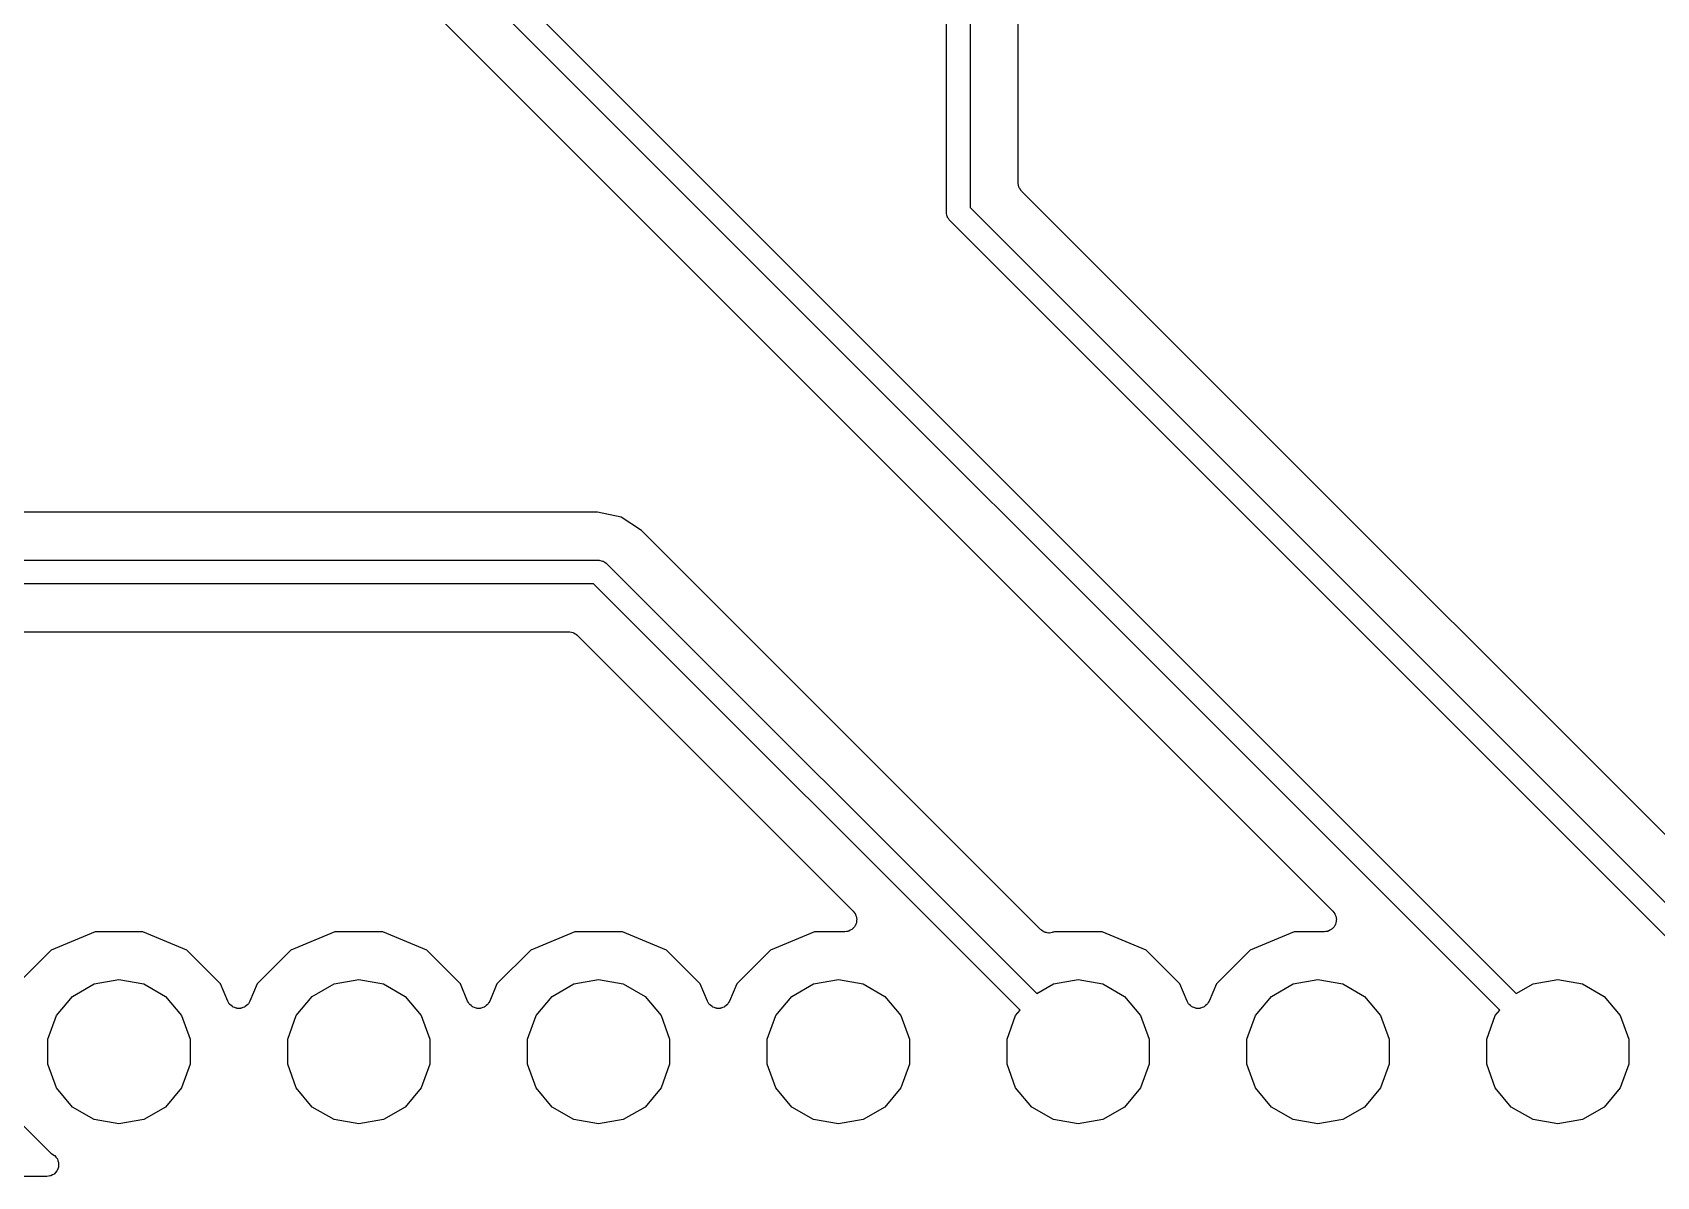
# Model space of a CAD drawing. Extents: x 124.4 to 172.1, y -115 to -89.8.
# Drawn here: x 145.13 to 162.34, y -114.99 to -102.87 of the extents above; entities that cross this region are included whole.
import ezdxf

# ---------------------------------------------------------------- set-up
doc = ezdxf.new("R2010")
doc.units = 0
doc.header["$MEASUREMENT"] = 0
doc.layers.add('BLACK', color=7, linetype='CONTINUOUS')

msp = doc.modelspace()

# ---------------------------------------------------------------- linework, layer by layer
at = {"layer": 'Black'}
for p, q in [((154.815, -104.775), (154.815, -97.8437)), ((155.065, -97.7919), (155.065, -104.723)), ((155.573, -103.238), (155.573, -101.82)), ((149.881, -102.08), (160.851, -113.049)), ((160.675, -113.226), (149.668, -102.22)), ((149.318, -102.588), (158.908, -112.178)), ((155.573, -104.46), (155.573, -103.238)), ((155.574, -104.466), (155.573, -104.46)), ((155.573, -104.471), (155.574, -104.466)), ((155.578, -104.487), (155.573, -104.471)), ((155.581, -104.504), (155.578, -104.487)), ((155.583, -104.508), (155.581, -104.504)), ((155.585, -104.514), (155.583, -104.508)), ((155.594, -104.527), (155.585, -104.514)), ((155.603, -104.542), (155.594, -104.527)), ((155.607, -104.545), (155.603, -104.542)), ((155.61, -104.55), (155.607, -104.545)), ((158.582, -107.522), (155.61, -104.55)), ((155.065, -104.723), (163.391, -113.049)), ((154.816, -104.78), (154.815, -104.775)), ((154.815, -104.786), (154.816, -104.78)), ((154.82, -104.802), (154.815, -104.786)), ((154.823, -104.818), (154.82, -104.802)), ((154.825, -104.823), (154.823, -104.818)), ((154.827, -104.828), (154.825, -104.823)), ((154.836, -104.841), (154.827, -104.828)), ((154.844, -104.855), (154.836, -104.841)), ((154.848, -104.859), (154.844, -104.855)), ((154.852, -104.863), (154.848, -104.859)), ((163.215, -113.226), (154.852, -104.863)), ((159.47, -108.41), (158.582, -107.522)), ((158.582, -107.522), (158.582, -107.522)), ((151.117, -107.952), (131.685, -107.952)), ((151.371, -108.002), (151.117, -107.952)), ((151.586, -108.146), (151.371, -108.002)), ((155.811, -112.371), (151.586, -108.146)), ((131.219, -108.46), (151.13, -108.46)), ((151.13, -108.46), (151.135, -108.461)), ((151.135, -108.461), (151.141, -108.46)), ((151.141, -108.46), (151.157, -108.465)), ((151.157, -108.465), (151.173, -108.468)), ((151.173, -108.468), (151.178, -108.47)), ((151.178, -108.47), (151.183, -108.472)), ((151.183, -108.472), (151.196, -108.481)), ((151.196, -108.481), (151.21, -108.489)), ((151.21, -108.489), (151.214, -108.493)), ((151.214, -108.493), (151.218, -108.497)), ((151.218, -108.497), (155.771, -113.049)), ((160.888, -109.827), (159.47, -108.41)), ((159.47, -108.41), (159.47, -108.41)), ((151.078, -108.71), (131.219, -108.71)), ((155.595, -113.226), (151.078, -108.71)), ((131.685, -109.218), (150.815, -109.218)), ((150.815, -109.218), (150.821, -109.219)), ((150.821, -109.219), (150.826, -109.218)), ((150.826, -109.218), (150.842, -109.223)), ((150.842, -109.223), (150.859, -109.226)), ((150.859, -109.226), (150.863, -109.228)), ((150.863, -109.228), (150.869, -109.23)), ((150.869, -109.23), (150.882, -109.239)), ((150.882, -109.239), (150.897, -109.248)), ((150.897, -109.248), (150.9, -109.252)), ((150.9, -109.252), (150.905, -109.255)), ((150.905, -109.255), (153.828, -112.178)), ((163.431, -112.371), (160.888, -109.827)), ((153.828, -112.178), (153.838, -112.192)), ((153.838, -112.192), (153.848, -112.205)), ((153.848, -112.205), (153.85, -112.21)), ((153.854, -112.316), (153.848, -112.332)), ((153.85, -112.21), (153.853, -112.214)), ((153.853, -112.214), (153.858, -112.23)), ((153.861, -112.301), (153.854, -112.316)), ((153.858, -112.23), (153.863, -112.246)), ((153.863, -112.29), (153.861, -112.295)), ((153.861, -112.295), (153.861, -112.301)), ((153.863, -112.246), (153.863, -112.252)), ((153.863, -112.252), (153.865, -112.257)), ((153.865, -112.257), (153.863, -112.274)), ((153.863, -112.274), (153.863, -112.29)), ((158.908, -112.178), (158.918, -112.192)), ((158.918, -112.192), (158.928, -112.205)), ((158.928, -112.205), (158.93, -112.21)), ((158.934, -112.316), (158.928, -112.332)), ((158.93, -112.21), (158.933, -112.214)), ((158.933, -112.214), (158.938, -112.23)), ((158.941, -112.301), (158.934, -112.316)), ((158.938, -112.23), (158.943, -112.246)), ((158.943, -112.29), (158.941, -112.295)), ((158.941, -112.295), (158.941, -112.301)), ((158.943, -112.246), (158.943, -112.252)), ((158.943, -112.252), (158.945, -112.257)), ((158.945, -112.257), (158.943, -112.274)), ((158.943, -112.274), (158.943, -112.29)), ((145.798, -112.395), (145.332, -112.588)), ((146.304, -112.395), (145.798, -112.395)), ((146.77, -112.589), (146.304, -112.395)), ((148.338, -112.395), (147.872, -112.588)), ((148.844, -112.395), (148.338, -112.395)), ((149.31, -112.589), (148.844, -112.395)), ((150.878, -112.395), (150.412, -112.588)), ((151.384, -112.395), (150.878, -112.395)), ((151.85, -112.589), (151.384, -112.395)), ((153.418, -112.395), (152.952, -112.588)), ((153.738, -112.395), (153.418, -112.395)), ((153.755, -112.392), (153.738, -112.395)), ((153.771, -112.391), (153.755, -112.392)), ((153.776, -112.388), (153.771, -112.391)), ((153.782, -112.387), (153.776, -112.388)), ((153.796, -112.379), (153.782, -112.387)), ((153.811, -112.372), (153.796, -112.379)), ((153.815, -112.368), (153.811, -112.372)), ((153.82, -112.365), (153.815, -112.368)), ((153.831, -112.353), (153.82, -112.365)), ((153.842, -112.341), (153.831, -112.353)), ((153.845, -112.336), (153.842, -112.341)), ((153.848, -112.332), (153.845, -112.336)), ((155.818, -112.376), (155.811, -112.371)), ((155.824, -112.382), (155.818, -112.376)), ((155.836, -112.388), (155.824, -112.382)), ((155.847, -112.396), (155.836, -112.388)), ((155.855, -112.398), (155.847, -112.396)), ((155.863, -112.402), (155.855, -112.398)), ((155.876, -112.404), (155.863, -112.402)), ((155.89, -112.408), (155.876, -112.404)), ((155.898, -112.407), (155.89, -112.408)), ((155.906, -112.408), (155.898, -112.407)), ((155.92, -112.405), (155.906, -112.408)), ((155.934, -112.404), (155.92, -112.405)), ((155.941, -112.4), (155.934, -112.404)), ((155.949, -112.399), (155.941, -112.4)), ((155.958, -112.395), (155.949, -112.399)), ((156.464, -112.395), (155.958, -112.395)), ((156.93, -112.589), (156.464, -112.395)), ((158.498, -112.395), (158.032, -112.588)), ((158.818, -112.395), (158.498, -112.395)), ((158.835, -112.392), (158.818, -112.395)), ((158.851, -112.391), (158.835, -112.392)), ((158.856, -112.388), (158.851, -112.391)), ((158.862, -112.387), (158.856, -112.388)), ((158.876, -112.379), (158.862, -112.387)), ((158.891, -112.372), (158.876, -112.379)), ((158.895, -112.368), (158.891, -112.372)), ((158.9, -112.365), (158.895, -112.368)), ((158.911, -112.353), (158.9, -112.365)), ((158.922, -112.341), (158.911, -112.353)), ((158.925, -112.336), (158.922, -112.341)), ((158.928, -112.332), (158.925, -112.336)), ((145.332, -112.588), (144.974, -112.945)), ((147.127, -112.947), (146.77, -112.589)), ((147.872, -112.588), (147.514, -112.945)), ((149.667, -112.947), (149.31, -112.589)), ((150.412, -112.588), (150.054, -112.945)), ((152.207, -112.947), (151.85, -112.589)), ((152.952, -112.588), (152.594, -112.945)), ((157.287, -112.947), (156.93, -112.589)), ((158.032, -112.588), (157.674, -112.945)), ((145.558, -113.079), (145.788, -112.946)), ((145.788, -112.946), (146.05, -112.9)), ((146.05, -112.9), (146.312, -112.946)), ((146.312, -112.946), (146.542, -113.079)), ((147.203, -113.129), (147.127, -112.947)), ((147.514, -112.945), (147.437, -113.129)), ((148.098, -113.079), (148.328, -112.946)), ((148.328, -112.946), (148.59, -112.9)), ((148.59, -112.9), (148.852, -112.946)), ((148.852, -112.946), (149.082, -113.079)), ((149.743, -113.129), (149.667, -112.947)), ((150.054, -112.945), (149.977, -113.129)), ((150.638, -113.079), (150.868, -112.946)), ((150.868, -112.946), (151.13, -112.9)), ((151.13, -112.9), (151.392, -112.946)), ((151.392, -112.946), (151.622, -113.079)), ((152.283, -113.129), (152.207, -112.947)), ((152.594, -112.945), (152.517, -113.129)), ((153.178, -113.079), (153.408, -112.946)), ((153.408, -112.946), (153.67, -112.9)), ((153.67, -112.9), (153.932, -112.946)), ((153.932, -112.946), (154.162, -113.079)), ((155.771, -113.049), (155.948, -112.946)), ((155.948, -112.946), (156.21, -112.9)), ((156.21, -112.9), (156.472, -112.946)), ((156.472, -112.946), (156.702, -113.079)), ((157.363, -113.129), (157.287, -112.947)), ((157.674, -112.945), (157.597, -113.129)), ((158.258, -113.079), (158.488, -112.946)), ((158.488, -112.946), (158.75, -112.9)), ((158.75, -112.9), (159.012, -112.946)), ((159.012, -112.946), (159.242, -113.079)), ((160.851, -113.049), (161.028, -112.946)), ((161.028, -112.946), (161.29, -112.9)), ((161.29, -112.9), (161.552, -112.946)), ((161.552, -112.946), (161.782, -113.079)), ((145.388, -113.283), (145.558, -113.079)), ((146.542, -113.079), (146.712, -113.283)), ((147.212, -113.143), (147.203, -113.129)), ((147.219, -113.158), (147.212, -113.143)), ((147.223, -113.162), (147.219, -113.158)), ((147.226, -113.166), (147.223, -113.162)), ((147.239, -113.176), (147.226, -113.166)), ((147.252, -113.188), (147.239, -113.176)), ((147.257, -113.19), (147.252, -113.188)), ((147.388, -113.188), (147.383, -113.19)), ((147.4, -113.176), (147.388, -113.188)), ((147.414, -113.166), (147.4, -113.176)), ((147.417, -113.162), (147.414, -113.166)), ((147.421, -113.158), (147.417, -113.162)), ((147.428, -113.143), (147.421, -113.158)), ((147.437, -113.129), (147.428, -113.143)), ((147.928, -113.283), (148.098, -113.079)), ((149.082, -113.079), (149.252, -113.283)), ((149.752, -113.143), (149.743, -113.129)), ((149.759, -113.158), (149.752, -113.143)), ((149.763, -113.162), (149.759, -113.158)), ((149.766, -113.166), (149.763, -113.162)), ((149.779, -113.176), (149.766, -113.166)), ((149.792, -113.188), (149.779, -113.176)), ((149.797, -113.19), (149.792, -113.188)), ((149.928, -113.188), (149.923, -113.19)), ((149.94, -113.176), (149.928, -113.188)), ((149.954, -113.166), (149.94, -113.176)), ((149.957, -113.162), (149.954, -113.166)), ((149.961, -113.158), (149.957, -113.162)), ((149.968, -113.143), (149.961, -113.158)), ((149.977, -113.129), (149.968, -113.143)), ((150.468, -113.283), (150.638, -113.079)), ((151.622, -113.079), (151.792, -113.283)), ((152.292, -113.143), (152.283, -113.129)), ((152.299, -113.158), (152.292, -113.143)), ((152.303, -113.162), (152.299, -113.158)), ((152.306, -113.166), (152.303, -113.162)), ((152.319, -113.176), (152.306, -113.166)), ((152.332, -113.188), (152.319, -113.176)), ((152.337, -113.19), (152.332, -113.188)), ((152.468, -113.188), (152.463, -113.19)), ((152.48, -113.176), (152.468, -113.188)), ((152.494, -113.166), (152.48, -113.176)), ((152.497, -113.162), (152.494, -113.166)), ((152.501, -113.158), (152.497, -113.162)), ((152.508, -113.143), (152.501, -113.158)), ((152.517, -113.129), (152.508, -113.143)), ((153.008, -113.283), (153.178, -113.079)), ((154.162, -113.079), (154.332, -113.283)), ((156.702, -113.079), (156.872, -113.283)), ((157.372, -113.143), (157.363, -113.129)), ((157.379, -113.158), (157.372, -113.143)), ((157.383, -113.162), (157.379, -113.158)), ((157.386, -113.166), (157.383, -113.162)), ((157.399, -113.176), (157.386, -113.166)), ((157.412, -113.188), (157.399, -113.176)), ((157.417, -113.19), (157.412, -113.188)), ((157.548, -113.188), (157.543, -113.19)), ((157.56, -113.176), (157.548, -113.188)), ((157.574, -113.166), (157.56, -113.176)), ((157.577, -113.162), (157.574, -113.166)), ((157.581, -113.158), (157.577, -113.162)), ((157.588, -113.143), (157.581, -113.158)), ((157.597, -113.129), (157.588, -113.143)), ((158.088, -113.283), (158.258, -113.079)), ((159.242, -113.079), (159.412, -113.283)), ((161.782, -113.079), (161.952, -113.283)), ((145.297, -113.532), (145.388, -113.283)), ((146.712, -113.283), (146.803, -113.532)), ((147.261, -113.193), (147.257, -113.19)), ((147.277, -113.198), (147.261, -113.193)), ((147.292, -113.204), (147.277, -113.198)), ((147.298, -113.205), (147.292, -113.204)), ((147.303, -113.206), (147.298, -113.205)), ((147.32, -113.206), (147.303, -113.206)), ((147.337, -113.206), (147.32, -113.206)), ((147.342, -113.205), (147.337, -113.206)), ((147.347, -113.205), (147.342, -113.205)), ((147.363, -113.198), (147.347, -113.205)), ((147.379, -113.193), (147.363, -113.198)), ((147.383, -113.19), (147.379, -113.193)), ((147.837, -113.532), (147.928, -113.283)), ((149.252, -113.283), (149.343, -113.532)), ((149.801, -113.193), (149.797, -113.19)), ((149.817, -113.198), (149.801, -113.193)), ((149.832, -113.204), (149.817, -113.198)), ((149.838, -113.205), (149.832, -113.204)), ((149.843, -113.206), (149.838, -113.205)), ((149.86, -113.206), (149.843, -113.206)), ((149.877, -113.206), (149.86, -113.206)), ((149.882, -113.205), (149.877, -113.206)), ((149.887, -113.205), (149.882, -113.205)), ((149.903, -113.198), (149.887, -113.205)), ((149.919, -113.193), (149.903, -113.198)), ((149.923, -113.19), (149.919, -113.193)), ((150.377, -113.532), (150.468, -113.283)), ((151.792, -113.283), (151.883, -113.532)), ((152.341, -113.193), (152.337, -113.19)), ((152.357, -113.198), (152.341, -113.193)), ((152.372, -113.204), (152.357, -113.198)), ((152.378, -113.205), (152.372, -113.204)), ((152.383, -113.206), (152.378, -113.205)), ((152.4, -113.206), (152.383, -113.206)), ((152.417, -113.206), (152.4, -113.206)), ((152.422, -113.205), (152.417, -113.206)), ((152.427, -113.205), (152.422, -113.205)), ((152.443, -113.198), (152.427, -113.205)), ((152.459, -113.193), (152.443, -113.198)), ((152.463, -113.19), (152.459, -113.193)), ((152.917, -113.532), (153.008, -113.283)), ((154.332, -113.283), (154.423, -113.532)), ((155.457, -113.532), (155.548, -113.283)), ((155.548, -113.283), (155.595, -113.226)), ((156.872, -113.283), (156.963, -113.532)), ((157.421, -113.193), (157.417, -113.19)), ((157.437, -113.198), (157.421, -113.193)), ((157.452, -113.204), (157.437, -113.198)), ((157.458, -113.205), (157.452, -113.204)), ((157.463, -113.206), (157.458, -113.205)), ((157.48, -113.206), (157.463, -113.206)), ((157.497, -113.206), (157.48, -113.206)), ((157.502, -113.205), (157.497, -113.206)), ((157.507, -113.205), (157.502, -113.205)), ((157.523, -113.198), (157.507, -113.205)), ((157.539, -113.193), (157.523, -113.198)), ((157.543, -113.19), (157.539, -113.193)), ((157.997, -113.532), (158.088, -113.283)), ((159.412, -113.283), (159.503, -113.532)), ((160.537, -113.532), (160.628, -113.283)), ((160.628, -113.283), (160.675, -113.226)), ((161.952, -113.283), (162.043, -113.532)), ((145.297, -113.798), (145.297, -113.532)), ((146.803, -113.532), (146.803, -113.798)), ((147.837, -113.798), (147.837, -113.532)), ((149.343, -113.532), (149.343, -113.798)), ((150.377, -113.798), (150.377, -113.532)), ((151.883, -113.532), (151.883, -113.798)), ((152.917, -113.798), (152.917, -113.532)), ((154.423, -113.532), (154.423, -113.798)), ((155.457, -113.798), (155.457, -113.532)), ((156.963, -113.532), (156.963, -113.798)), ((157.997, -113.798), (157.997, -113.532)), ((159.503, -113.532), (159.503, -113.798)), ((160.537, -113.798), (160.537, -113.532)), ((162.043, -113.532), (162.043, -113.798)), ((145.388, -114.047), (145.297, -113.798)), ((146.803, -113.798), (146.712, -114.047)), ((147.928, -114.047), (147.837, -113.798)), ((149.343, -113.798), (149.252, -114.047)), ((150.468, -114.047), (150.377, -113.798)), ((151.883, -113.798), (151.792, -114.047)), ((153.008, -114.047), (152.917, -113.798)), ((154.423, -113.798), (154.332, -114.047)), ((155.548, -114.047), (155.457, -113.798)), ((156.963, -113.798), (156.872, -114.047)), ((158.088, -114.047), (157.997, -113.798)), ((159.503, -113.798), (159.412, -114.047)), ((160.628, -114.047), (160.537, -113.798)), ((162.043, -113.798), (161.952, -114.047)), ((145.558, -114.251), (145.388, -114.047)), ((146.712, -114.047), (146.542, -114.251)), ((148.098, -114.251), (147.928, -114.047)), ((149.252, -114.047), (149.082, -114.251)), ((150.638, -114.251), (150.468, -114.047)), ((151.792, -114.047), (151.622, -114.251)), ((153.178, -114.251), (153.008, -114.047)), ((154.332, -114.047), (154.162, -114.251)), ((155.718, -114.251), (155.548, -114.047)), ((156.872, -114.047), (156.702, -114.251)), ((158.258, -114.251), (158.088, -114.047)), ((159.412, -114.047), (159.242, -114.251)), ((160.798, -114.251), (160.628, -114.047)), ((161.952, -114.047), (161.782, -114.251)), ((144.973, -114.383), (145.33, -114.741)), ((145.788, -114.384), (145.558, -114.251)), ((146.05, -114.43), (145.788, -114.384)), ((146.312, -114.384), (146.05, -114.43)), ((146.542, -114.251), (146.312, -114.384)), ((148.328, -114.384), (148.098, -114.251)), ((148.59, -114.43), (148.328, -114.384)), ((148.852, -114.384), (148.59, -114.43)), ((149.082, -114.251), (148.852, -114.384)), ((150.868, -114.384), (150.638, -114.251)), ((151.13, -114.43), (150.868, -114.384)), ((151.392, -114.384), (151.13, -114.43)), ((151.622, -114.251), (151.392, -114.384)), ((153.408, -114.384), (153.178, -114.251)), ((153.67, -114.43), (153.408, -114.384)), ((153.932, -114.384), (153.67, -114.43)), ((154.162, -114.251), (153.932, -114.384)), ((155.948, -114.384), (155.718, -114.251)), ((156.21, -114.43), (155.948, -114.384)), ((156.472, -114.384), (156.21, -114.43)), ((156.702, -114.251), (156.472, -114.384)), ((158.488, -114.384), (158.258, -114.251)), ((158.75, -114.43), (158.488, -114.384)), ((159.012, -114.384), (158.75, -114.43)), ((159.242, -114.251), (159.012, -114.384)), ((161.028, -114.384), (160.798, -114.251)), ((161.29, -114.43), (161.028, -114.384)), ((161.552, -114.384), (161.29, -114.43)), ((161.782, -114.251), (161.552, -114.384)), ((145.33, -114.741), (145.334, -114.743)), ((145.334, -114.743), (145.35, -114.753)), ((145.35, -114.753), (145.367, -114.763)), ((145.367, -114.763), (145.368, -114.765)), ((145.368, -114.765), (145.371, -114.766)), ((145.371, -114.766), (145.383, -114.782)), ((145.383, -114.782), (145.395, -114.796)), ((145.395, -114.796), (145.396, -114.799)), ((145.402, -114.905), (145.395, -114.923)), ((145.396, -114.799), (145.398, -114.801)), ((145.398, -114.801), (145.403, -114.82)), ((145.409, -114.888), (145.402, -114.905)), ((145.403, -114.82), (145.41, -114.838)), ((145.41, -114.882), (145.409, -114.885)), ((145.409, -114.885), (145.409, -114.888)), ((145.41, -114.838), (145.41, -114.841)), ((145.41, -114.841), (145.411, -114.844)), ((145.411, -114.844), (145.41, -114.863)), ((145.41, -114.863), (145.41, -114.882)), ((145.285, -114.987), (144.249, -114.987)), ((145.304, -114.984), (145.285, -114.987)), ((145.323, -114.981), (145.304, -114.984)), ((145.326, -114.98), (145.323, -114.981)), ((145.328, -114.979), (145.326, -114.98)), ((145.345, -114.97), (145.328, -114.979)), ((145.362, -114.961), (145.345, -114.97)), ((145.364, -114.959), (145.362, -114.961)), ((145.367, -114.957), (145.364, -114.959)), ((145.379, -114.943), (145.367, -114.957)), ((145.392, -114.928), (145.379, -114.943)), ((145.393, -114.926), (145.392, -114.928)), ((145.395, -114.923), (145.393, -114.926))]:
    msp.add_line(p, q, dxfattribs=at)

doc.saveas('drawing.dxf')
